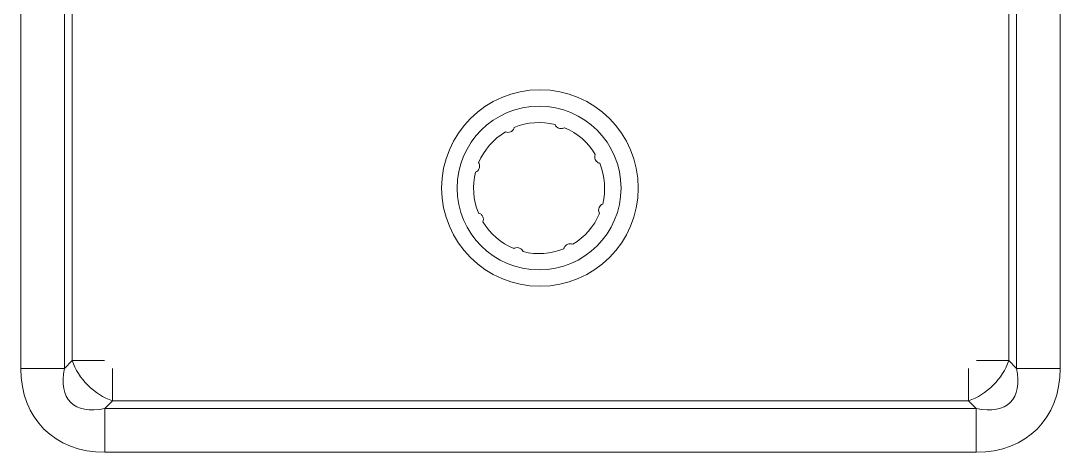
# Model space of a CAD drawing. Extents: x -76427 to 292734, y -42117 to 131250.
# Drawn here: x 14031.8 to 14348.9, y -37416.4 to -37284.7 of the extents above; entities that cross this region are included whole.
import ezdxf

# ---------------------------------------------------------------- set-up
doc = ezdxf.new("R2010")
doc.units = 0
doc.header["$LTSCALE"] = 10
doc.layers.add('XFM7P10PV$0$PV-EQ(50K)', color=252, linetype='Continuous', lineweight=9)
doc.layers.add('XFM7P10PV-200K$0$PV-EQ(50K)', color=22, linetype='Continuous', lineweight=9)

# ---------------------------------------------------------------- blocks, each defined once
blk = doc.blocks.new('XFM7P10PV-200K$0$A$Cf6a59fa3')
for p, q in [((2336.19, 1699.21), (2336.19, 1378.79)), ((2349.5, 1378.79), (2349.5, 1699.21)), ((2351.9, 1696.82), (2351.9, 1381.18)), ((2637.6, 1381.18), (2637.6, 1696.82)), ((2640, 1699.21), (2640, 1378.79)), ((2653.31, 1378.79), (2653.31, 1699.21)), ((2351.9, 1381.18), (2349.5, 1378.79)), ((2351.9, 1381.18), (2361.76, 1381.18)), ((2627.74, 1381.18), (2637.6, 1381.18)), ((2640, 1378.79), (2637.6, 1381.18)), ((2349.5, 1378.79), (2336.19, 1378.79)), ((2364.18, 1378.76), (2364.18, 1368.9)), ((2625.32, 1368.9), (2625.32, 1378.76)), ((2640, 1378.79), (2653.31, 1378.79)), ((2361.79, 1366.5), (2364.18, 1368.9)), ((2364.18, 1368.9), (2625.32, 1368.9)), ((2625.32, 1368.9), (2627.71, 1366.5)), ((2361.79, 1366.5), (2361.79, 1353.19)), ((2627.71, 1366.5), (2361.79, 1366.5)), ((2627.71, 1366.5), (2627.71, 1353.19)), ((2361.79, 1353.19), (2627.71, 1353.19))]:
    blk.add_line(p, q)
for centre, radius in [((2494.59, 1433.83), 30), ((2494.32, 1433.82), 25)]:
    blk.add_circle(centre, radius)
for start, end in [(75.9222, 112.2079), (120.9222, 157.2079), (30.9222, 67.2079), (345.9222, 22.2079), (165.9222, 202.2079), (300.9222, 337.2079), (210.9222, 247.2079), (255.9222, 292.2079)]:
    blk.add_arc((2494.32, 1433.82), 20, start, end)
for centre, major_axis, ratio, start_param, end_param in [((2364.18, 1381.18), (10.61, -10.61), 0.710565, 4.094608, 5.33017), ((2625.32, 1381.18), (10.61, 10.61), 0.710565, 4.094608, 5.33017), ((2374.34, 1391.34), (-31.1, -31.1), 0.710565, 5.665404, 6.900967), ((2374.34, 1391.34), (-22.93, -22.93), 0.4625, 5.665404, 6.900967), ((2615.16, 1391.34), (22.93, -22.93), 0.4625, 5.665404, 6.900967), ((2615.16, 1391.34), (31.1, -31.1), 0.710565, 5.665404, 6.900967)]:
    blk.add_ellipse(centre, major_axis=major_axis, ratio=ratio, start_param=start_param, end_param=end_param)
for points, knots in [([(2502.06, 1452.25), (2501.98, 1452.21), (2501.89, 1452.16), (2501.55, 1452.02), (2501.27, 1451.96), (2500.75, 1451.97), (2500.49, 1452.03), (2500.01, 1452.23), (2499.79, 1452.39), (2499.44, 1452.74), (2499.29, 1452.96), (2499.18, 1453.21), (2499.18, 1453.21), (2499.18, 1453.22)], [0.3954557, 0.3954557, 0.3954557, 0.3954557, 0.4256447, 0.4256447, 0.5088726, 0.5088726, 0.5835664, 0.5835664, 0.6582602, 0.6582602, 0.7387872, 0.7387872, 0.7401703, 0.7401703, 0.7401703, 0.7401703]), ([(2486.76, 1452.33), (2486.73, 1452.24), (2486.7, 1452.15), (2486.56, 1451.8), (2486.4, 1451.57), (2486.03, 1451.21), (2485.8, 1451.06), (2485.32, 1450.86), (2485.06, 1450.82), (2484.56, 1450.82), (2484.29, 1450.87), (2484.05, 1450.97), (2484.04, 1450.97), (2484.04, 1450.97)], [0.3954557, 0.3954557, 0.3954557, 0.3954557, 0.4256447, 0.4256447, 0.5088726, 0.5088726, 0.5835664, 0.5835664, 0.6582602, 0.6582602, 0.7387872, 0.7387872, 0.7401703, 0.7401703, 0.7401703, 0.7401703]), ([(2512.83, 1441.38), (2512.74, 1441.4), (2512.65, 1441.43), (2512.3, 1441.57), (2512.07, 1441.73), (2511.71, 1442.11), (2511.56, 1442.33), (2511.36, 1442.81), (2511.32, 1443.08), (2511.32, 1443.58), (2511.37, 1443.84), (2511.47, 1444.09), (2511.47, 1444.09), (2511.47, 1444.09)], [0.3954791, 0.3954791, 0.3954791, 0.3954791, 0.4256681, 0.4256681, 0.5088959, 0.5088959, 0.5835897, 0.5835897, 0.6582835, 0.6582835, 0.7388105, 0.7388105, 0.7401936, 0.7401936, 0.7401936, 0.7401936]), ([(2475.88, 1441.56), (2475.93, 1441.48), (2475.97, 1441.39), (2476.12, 1441.05), (2476.17, 1440.77), (2476.16, 1440.25), (2476.11, 1439.99), (2475.9, 1439.51), (2475.75, 1439.29), (2475.4, 1438.94), (2475.17, 1438.79), (2474.93, 1438.68), (2474.92, 1438.68), (2474.92, 1438.68)], [0.3954557, 0.3954557, 0.3954557, 0.3954557, 0.4256447, 0.4256447, 0.5088726, 0.5088726, 0.5835664, 0.5835664, 0.6582602, 0.6582602, 0.7387872, 0.7387872, 0.7401703, 0.7401703, 0.7401703, 0.7401703]), ([(2512.76, 1426.07), (2512.71, 1426.15), (2512.66, 1426.24), (2512.52, 1426.58), (2512.46, 1426.86), (2512.47, 1427.38), (2512.53, 1427.64), (2512.73, 1428.13), (2512.89, 1428.34), (2513.24, 1428.7), (2513.46, 1428.85), (2513.71, 1428.95), (2513.71, 1428.95), (2513.72, 1428.95)], [0.3954557, 0.3954557, 0.3954557, 0.3954557, 0.4256447, 0.4256447, 0.5088726, 0.5088726, 0.5835664, 0.5835664, 0.6582602, 0.6582602, 0.7387872, 0.7387872, 0.7401703, 0.7401703, 0.7401703, 0.7401703]), ([(2475.8, 1426.26), (2475.89, 1426.23), (2475.99, 1426.2), (2476.33, 1426.06), (2476.57, 1425.9), (2476.93, 1425.53), (2477.08, 1425.3), (2477.27, 1424.82), (2477.32, 1424.56), (2477.32, 1424.06), (2477.26, 1423.79), (2477.16, 1423.55), (2477.16, 1423.54), (2477.16, 1423.54)], [0.3954557, 0.3954557, 0.3954557, 0.3954557, 0.4256447, 0.4256447, 0.5088726, 0.5088726, 0.5835664, 0.5835664, 0.6582602, 0.6582602, 0.7387872, 0.7387872, 0.7401703, 0.7401703, 0.7401703, 0.7401703]), ([(2486.57, 1415.38), (2486.65, 1415.43), (2486.74, 1415.47), (2487.08, 1415.62), (2487.36, 1415.67), (2487.88, 1415.66), (2488.14, 1415.61), (2488.63, 1415.4), (2488.84, 1415.25), (2489.2, 1414.9), (2489.35, 1414.67), (2489.45, 1414.43), (2489.45, 1414.42), (2489.45, 1414.42)], [0.3954557, 0.3954557, 0.3954557, 0.3954557, 0.4256447, 0.4256447, 0.5088726, 0.5088726, 0.5835664, 0.5835664, 0.6582602, 0.6582602, 0.7387872, 0.7387872, 0.7401703, 0.7401703, 0.7401703, 0.7401703]), ([(2501.88, 1415.3), (2501.9, 1415.39), (2501.93, 1415.49), (2502.07, 1415.83), (2502.23, 1416.07), (2502.61, 1416.43), (2502.83, 1416.58), (2503.31, 1416.77), (2503.58, 1416.82), (2504.08, 1416.82), (2504.34, 1416.76), (2504.59, 1416.66), (2504.59, 1416.66), (2504.59, 1416.66)], [0.3954791, 0.3954791, 0.3954791, 0.3954791, 0.4256681, 0.4256681, 0.5088959, 0.5088959, 0.5835897, 0.5835897, 0.6582835, 0.6582835, 0.7388105, 0.7388105, 0.7401936, 0.7401936, 0.7401936, 0.7401936])]:
    blk.add_open_spline(points, degree=3, knots=knots)
blk = doc.blocks.new('XFM7P10PV-200K')
at = {"layer": 'XFM7P10PV-200K$0$PV-EQ(50K)'}
blk.add_blockref('XFM7P10PV-200K$0$A$Cf6a59fa3', (11695.6, -38769.63), dxfattribs=at)
blk = doc.blocks.new('XFM7P10PV$0$A$Cf6a59fa3')
for p, q in [((2336.19, 1699.21), (2336.19, 1378.79)), ((2349.5, 1378.79), (2349.5, 1699.21)), ((2351.9, 1696.82), (2351.9, 1381.18)), ((2637.6, 1381.18), (2637.6, 1696.82)), ((2640, 1699.21), (2640, 1378.79)), ((2653.31, 1378.79), (2653.31, 1699.21)), ((2351.9, 1381.18), (2349.5, 1378.79)), ((2351.9, 1381.18), (2361.76, 1381.18)), ((2627.74, 1381.18), (2637.6, 1381.18)), ((2640, 1378.79), (2637.6, 1381.18)), ((2349.5, 1378.79), (2336.19, 1378.79)), ((2364.18, 1378.76), (2364.18, 1368.9)), ((2625.32, 1368.9), (2625.32, 1378.76)), ((2640, 1378.79), (2653.31, 1378.79)), ((2361.79, 1366.5), (2364.18, 1368.9)), ((2364.18, 1368.9), (2625.32, 1368.9)), ((2625.32, 1368.9), (2627.71, 1366.5)), ((2361.79, 1366.5), (2361.79, 1353.19)), ((2627.71, 1366.5), (2361.79, 1366.5)), ((2627.71, 1366.5), (2627.71, 1353.19)), ((2361.79, 1353.19), (2627.71, 1353.19))]:
    blk.add_line(p, q)
for centre, radius in [((2494.59, 1433.83), 30), ((2494.32, 1433.82), 25)]:
    blk.add_circle(centre, radius)
for start, end in [(75.9222, 112.2079), (120.9222, 157.2079), (30.9222, 67.2079), (345.9222, 22.2079), (165.9222, 202.2079), (300.9222, 337.2079), (210.9222, 247.2079), (255.9222, 292.2079)]:
    blk.add_arc((2494.32, 1433.82), 20, start, end)
for centre, major_axis, ratio, start_param, end_param in [((2364.18, 1381.18), (10.61, -10.61), 0.710565, 4.094608, 5.33017), ((2625.32, 1381.18), (10.61, 10.61), 0.710565, 4.094608, 5.33017), ((2374.34, 1391.34), (-31.1, -31.1), 0.710565, 5.665404, 6.900967), ((2374.34, 1391.34), (-22.93, -22.93), 0.4625, 5.665404, 6.900967), ((2615.16, 1391.34), (22.93, -22.93), 0.4625, 5.665404, 6.900967), ((2615.16, 1391.34), (31.1, -31.1), 0.710565, 5.665404, 6.900967)]:
    blk.add_ellipse(centre, major_axis=major_axis, ratio=ratio, start_param=start_param, end_param=end_param)
for points, knots in [([(2502.06, 1452.25), (2501.98, 1452.21), (2501.89, 1452.16), (2501.55, 1452.02), (2501.27, 1451.96), (2500.75, 1451.97), (2500.49, 1452.03), (2500.01, 1452.23), (2499.79, 1452.39), (2499.44, 1452.74), (2499.29, 1452.96), (2499.18, 1453.21), (2499.18, 1453.21), (2499.18, 1453.22)], [0.3954557, 0.3954557, 0.3954557, 0.3954557, 0.4256447, 0.4256447, 0.5088726, 0.5088726, 0.5835664, 0.5835664, 0.6582602, 0.6582602, 0.7387872, 0.7387872, 0.7401703, 0.7401703, 0.7401703, 0.7401703]), ([(2486.76, 1452.33), (2486.73, 1452.24), (2486.7, 1452.15), (2486.56, 1451.8), (2486.4, 1451.57), (2486.03, 1451.21), (2485.8, 1451.06), (2485.32, 1450.86), (2485.06, 1450.82), (2484.56, 1450.82), (2484.29, 1450.87), (2484.05, 1450.97), (2484.04, 1450.97), (2484.04, 1450.97)], [0.3954557, 0.3954557, 0.3954557, 0.3954557, 0.4256447, 0.4256447, 0.5088726, 0.5088726, 0.5835664, 0.5835664, 0.6582602, 0.6582602, 0.7387872, 0.7387872, 0.7401703, 0.7401703, 0.7401703, 0.7401703]), ([(2512.83, 1441.38), (2512.74, 1441.4), (2512.65, 1441.43), (2512.3, 1441.57), (2512.07, 1441.73), (2511.71, 1442.11), (2511.56, 1442.33), (2511.36, 1442.81), (2511.32, 1443.08), (2511.32, 1443.58), (2511.37, 1443.84), (2511.47, 1444.09), (2511.47, 1444.09), (2511.47, 1444.09)], [0.3954791, 0.3954791, 0.3954791, 0.3954791, 0.4256681, 0.4256681, 0.5088959, 0.5088959, 0.5835897, 0.5835897, 0.6582835, 0.6582835, 0.7388105, 0.7388105, 0.7401936, 0.7401936, 0.7401936, 0.7401936]), ([(2475.88, 1441.56), (2475.93, 1441.48), (2475.97, 1441.39), (2476.12, 1441.05), (2476.17, 1440.77), (2476.16, 1440.25), (2476.11, 1439.99), (2475.9, 1439.51), (2475.75, 1439.29), (2475.4, 1438.94), (2475.17, 1438.79), (2474.93, 1438.68), (2474.92, 1438.68), (2474.92, 1438.68)], [0.3954557, 0.3954557, 0.3954557, 0.3954557, 0.4256447, 0.4256447, 0.5088726, 0.5088726, 0.5835664, 0.5835664, 0.6582602, 0.6582602, 0.7387872, 0.7387872, 0.7401703, 0.7401703, 0.7401703, 0.7401703]), ([(2512.76, 1426.07), (2512.71, 1426.15), (2512.66, 1426.24), (2512.52, 1426.58), (2512.46, 1426.86), (2512.47, 1427.38), (2512.53, 1427.64), (2512.73, 1428.13), (2512.89, 1428.34), (2513.24, 1428.7), (2513.46, 1428.85), (2513.71, 1428.95), (2513.71, 1428.95), (2513.72, 1428.95)], [0.3954557, 0.3954557, 0.3954557, 0.3954557, 0.4256447, 0.4256447, 0.5088726, 0.5088726, 0.5835664, 0.5835664, 0.6582602, 0.6582602, 0.7387872, 0.7387872, 0.7401703, 0.7401703, 0.7401703, 0.7401703]), ([(2475.8, 1426.26), (2475.89, 1426.23), (2475.99, 1426.2), (2476.33, 1426.06), (2476.57, 1425.9), (2476.93, 1425.53), (2477.08, 1425.3), (2477.27, 1424.82), (2477.32, 1424.56), (2477.32, 1424.06), (2477.26, 1423.79), (2477.16, 1423.55), (2477.16, 1423.54), (2477.16, 1423.54)], [0.3954557, 0.3954557, 0.3954557, 0.3954557, 0.4256447, 0.4256447, 0.5088726, 0.5088726, 0.5835664, 0.5835664, 0.6582602, 0.6582602, 0.7387872, 0.7387872, 0.7401703, 0.7401703, 0.7401703, 0.7401703]), ([(2486.57, 1415.38), (2486.65, 1415.43), (2486.74, 1415.47), (2487.08, 1415.62), (2487.36, 1415.67), (2487.88, 1415.66), (2488.14, 1415.61), (2488.63, 1415.4), (2488.84, 1415.25), (2489.2, 1414.9), (2489.35, 1414.67), (2489.45, 1414.43), (2489.45, 1414.42), (2489.45, 1414.42)], [0.3954557, 0.3954557, 0.3954557, 0.3954557, 0.4256447, 0.4256447, 0.5088726, 0.5088726, 0.5835664, 0.5835664, 0.6582602, 0.6582602, 0.7387872, 0.7387872, 0.7401703, 0.7401703, 0.7401703, 0.7401703]), ([(2501.88, 1415.3), (2501.9, 1415.39), (2501.93, 1415.49), (2502.07, 1415.83), (2502.23, 1416.07), (2502.61, 1416.43), (2502.83, 1416.58), (2503.31, 1416.77), (2503.58, 1416.82), (2504.08, 1416.82), (2504.34, 1416.76), (2504.59, 1416.66), (2504.59, 1416.66), (2504.59, 1416.66)], [0.3954791, 0.3954791, 0.3954791, 0.3954791, 0.4256681, 0.4256681, 0.5088959, 0.5088959, 0.5835897, 0.5835897, 0.6582835, 0.6582835, 0.7388105, 0.7388105, 0.7401936, 0.7401936, 0.7401936, 0.7401936])]:
    blk.add_open_spline(points, degree=3, knots=knots)
blk = doc.blocks.new('XFM7P10PV')
at = {"layer": 'XFM7P10PV$0$PV-EQ(50K)'}
blk.add_blockref('XFM7P10PV$0$A$Cf6a59fa3', (11695.6, -38769.63), dxfattribs=at)

msp = doc.modelspace()

# ---------------------------------------------------------------- block references
for name in ['XFM7P10PV', 'XFM7P10PV-200K']:
    msp.add_blockref(name, (0, 0))

doc.saveas('drawing.dxf')
